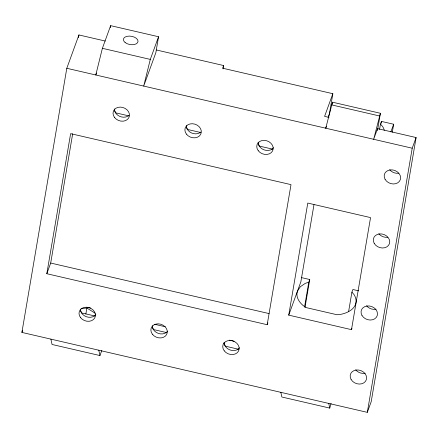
<?xml version="1.0" encoding="UTF-8"?>
<svg xmlns="http://www.w3.org/2000/svg" width="438" height="438" viewBox="0 0 438 438"><rect width="100%" height="100%" fill="white"/><g stroke="black" fill="none" stroke-linecap="round" stroke-linejoin="round"><path stroke-width="0.66" d="M326.43 126.319L325.746 128.203L332.491 102.196L380.403 113.283L373.652 139.289L377.534 128.624L416.1 137.548L371.2 401.684L367.318 412.35L21.9 332.42L66.8 68.284L78.933 34.952L105.284 41.052M78.479 37.619L78.933 34.952M46.817 273.717L70.627 133.645L291.007 184.639L267.191 324.711L46.817 273.717L50.698 263.046L72.681 133.749M110.299 27.649L110.639 25.65L158.551 36.737L155.829 52.746L143.697 86.078L150.3 59.404L158.551 36.737M85.859 314.03L86.883 308.024L81.49 308.462M223.062 68.876L223.626 65.541L156.426 49.992M288.735 315.136L307.788 203.079L370.548 217.598L351.495 329.661L288.735 315.136L300.868 281.804L313.986 204.639M223.626 65.541L222.657 68.208L332.847 93.705L329.442 113.716L328.106 117.395M332.152 104.195L332.491 102.196M304.58 306.868L308.774 282.187L309.748 279.521L301.393 277.588M304.985 307.536L309.748 279.521M377.195 130.623L377.534 128.624M331.073 403.431L329.765 408.101L281.858 397.014L280.84 392.339M377.682 129.292L380.403 113.283M348.615 311.511L351.906 292.168L352.875 289.502L358.656 290.837M379.571 129.418L380.48 124.08L381.449 121.414L393.658 124.239L392.3 132.243M381.109 123.412L381.449 121.414M367.318 412.35L412.218 148.214L416.1 137.548M110.639 25.65L102.388 48.317L95.785 74.991L96.486 73.069M21.9 332.42L22.601 330.498M50.885 339.127L52.045 344.471L99.952 355.557L101.786 350.52M332.847 93.705L324.596 116.371L328.998 117.389M267.191 324.711L267.881 322.828M390.888 131.86L393.658 124.239M351.495 329.661L351.955 328.401M308.774 282.187L305.297 283.348L300.348 286.731L297.522 291.002A29.861 16.978 9.6 0 0 303.085 305.51L306.184 307.607L337.025 314.747L341.049 314.292A29.861 16.978 9.6 0 0 354.063 294.632L351.906 292.168M102.388 48.317L150.3 59.404M331.522 104.863L379.428 115.95M66.8 68.284L412.218 148.214M128.909 115.895L115.577 112.807L114.477 110.36M200.768 132.522L187.437 129.44L186.336 126.987M272.633 149.15L259.301 146.068L258.201 143.615M50.698 263.046L269.08 313.581M87.277 307.252L90.606 308.018M229.479 340.156L234.116 341.229M154.663 324.29L165.307 326.753M94.887 315.995L81.561 312.913L80.461 310.46M166.752 332.628L153.42 329.54L152.32 327.093M238.611 349.256L225.28 346.168L223.906 343.107M86.883 308.024L95.254 313.269M380.48 124.08L382.637 126.544A29.861 16.978 9.6 0 1 384.29 130.278M328.752 403.425L329.765 408.101M98.791 350.214L99.952 355.557M365.161 373.214A8.388 6.866 20 0 1 355.689 369.814M376.045 309.184A8.388 6.866 20 0 1 366.573 305.784M387.729 237.243A8.388 6.866 20 0 1 378.821 233.744M398.618 173.207A8.388 6.866 20 0 1 389.705 169.714M239.537 347.794A8.388 6.866 20 0 1 230.103 349.984A8.388 6.866 20 0 1 224.19 342.286M167.677 331.166A8.388 6.866 20 0 1 158.238 333.356A8.388 6.866 20 0 1 152.325 325.658M95.818 314.539A8.388 6.866 20 0 1 86.379 316.729A8.388 6.866 20 0 1 80.466 309.031M128.925 115.424A8.388 6.866 20 0 1 119.656 116.327A8.388 6.866 20 0 1 114.482 108.925M200.79 132.052A8.388 6.866 20 0 1 191.516 132.955A8.388 6.866 20 0 1 186.347 125.558M273.558 147.694A8.388 6.866 20 0 1 264.119 149.884A8.388 6.866 20 0 1 258.206 142.186M385.095 179.317A8.388 6.866 20 0 0 399.33 181.447A8.388 6.866 20 0 0 392.782 169.955A8.388 6.866 20 0 0 385.095 179.317M374.211 243.347A8.388 6.866 20 0 0 388.446 245.477A8.388 6.866 20 0 0 381.892 233.985A8.388 6.866 20 0 0 374.211 243.347M361.963 315.387A8.388 6.866 20 0 0 376.198 317.517A8.388 6.866 20 0 0 369.65 306.025A8.388 6.866 20 0 0 361.963 315.387M351.079 379.418A8.388 6.866 20 0 0 365.314 381.547A8.388 6.866 20 0 0 358.76 370.055A8.388 6.866 20 0 0 351.079 379.418M224.256 350.849A8.388 6.866 20 0 0 238.442 351.243A8.388 6.866 20 0 0 230.153 340.463A8.388 6.866 20 0 0 224.256 350.849M152.397 334.221A8.388 6.866 20 0 0 166.577 334.616A8.388 6.866 20 0 0 158.293 323.835A8.388 6.866 20 0 0 152.397 334.221M80.537 317.594A8.388 6.866 20 0 0 94.718 317.988A8.388 6.866 20 0 0 86.434 307.208A8.388 6.866 20 0 0 80.537 317.594M114.553 117.488A8.388 6.866 20 0 0 128.734 117.882A8.388 6.866 20 0 0 120.45 107.102A8.388 6.866 20 0 0 114.553 117.488M186.413 134.116A8.388 6.866 20 0 0 200.593 134.51A8.388 6.866 20 0 0 192.309 123.73A8.388 6.866 20 0 0 186.413 134.116M258.278 150.749A8.388 6.866 20 0 0 272.458 151.143A8.388 6.866 20 0 0 264.174 140.363A8.388 6.866 20 0 0 258.278 150.749M125.131 42.53A7.402 4.21 9.6 0 0 137.625 42.628A7.402 4.21 9.6 0 0 129.402 36.086A7.402 4.21 9.6 0 0 125.131 42.53"/></g></svg>
